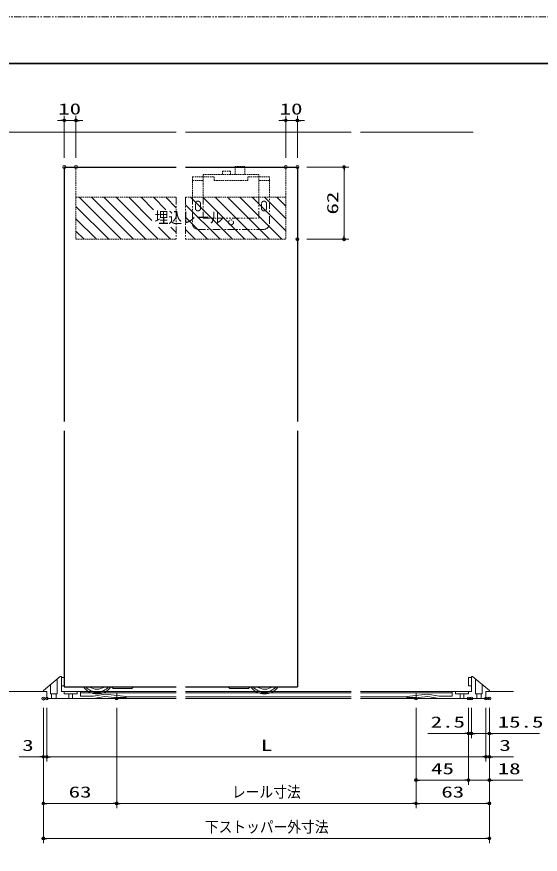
# Model space of a CAD drawing. Units: millimetres, scale not verified. Extents: x -1306 to 1306, y -607 to 607.
# Drawn here: x -692 to -243, y -125 to 594 of the extents above; entities that cross this region are included whole.
import ezdxf
from ezdxf.enums import TextEntityAlignment as Align

# ---------------------------------------------------------------- set-up
doc = ezdxf.new("R2010")
doc.units = ezdxf.units.MM
doc.header["$LTSCALE"] = 5
doc.header["$PDMODE"] = 32
doc.header["$PDSIZE"] = 2.5
doc.linetypes.add('USER1', pattern=[0.375, 0.25, -0.125])
doc.linetypes.add('USER2', pattern=[2.5, 1.25, -0.25, 0.25, -0.25, 0.25, -0.25])
for name, color, linetype, lineweight in [('0-1_線(黄)', 2, 'Continuous', 15), ('0-2_点線(水)', 4, 'USER1', 9), ('0-3_ハッチング', 6, 'Continuous', 9), ('0-4_線(白)', 7, 'Continuous', 30), ('0-5_線(水)', 4, 'Continuous', 9), ('0-6_寸法線', 3, 'Continuous', 13), ('0-7_0', 3, 'Continuous', 25), ('0-8_DEFPOINTS', 7, 'Continuous', 5), ('0-9_陰線', 1, 'USER2', 9), ('0-B_点線(青)', 4, 'USER1', 9), ('0-F_図面枠', 7, 'Continuous', 35)]:
    doc.layers.add(name, color=color, linetype=linetype, lineweight=lineweight)
doc.styles.add('ＭＳ ゴシック', font='')
doc.styles.get('ＭＳ ゴシック').set_extended_font_data('MS Gothic')

# ---------------------------------------------------------------- blocks, each defined once
blk = doc.blocks.new('_DOT')
at = {"layer": '0-7_0'}
blk.add_line((-2.5, 0), (-5, 0), dxfattribs=at)
for points in [[(0, 0), (-2.5, 0), (-2.48, 0.313)], [(0, 0), (-2.48, -0.313), (-2.5, 0)], [(0, 0), (-2.48, 0.313), (-2.421, 0.622)], [(0, 0), (-2.421, -0.622), (-2.48, -0.313)], [(0, 0), (-2.421, 0.622), (-2.324, 0.92)], [(0, 0), (-2.324, -0.92), (-2.421, -0.622)], [(0, 0), (-2.324, 0.92), (-2.191, 1.204)], [(0, 0), (-2.191, -1.204), (-2.324, -0.92)], [(0, 0), (-2.191, 1.204), (-2.023, 1.469)], [(0, 0), (-2.023, -1.469), (-2.191, -1.204)], [(0, 0), (-2.023, 1.469), (-1.822, 1.711)], [(0, 0), (-1.822, -1.711), (-2.023, -1.469)], [(0, 0), (-1.822, 1.711), (-1.594, 1.926)], [(0, 0), (-1.594, -1.926), (-1.822, -1.711)], [(0, 0), (-1.594, 1.926), (-1.34, 2.111)], [(0, 0), (-1.34, -2.111), (-1.594, -1.926)], [(0, 0), (-1.34, 2.111), (-1.064, 2.262)], [(0, 0), (-1.064, -2.262), (-1.34, -2.111)], [(0, 0), (-1.064, 2.262), (-0.773, 2.378)], [(0, 0), (-0.773, -2.378), (-1.064, -2.262)], [(0, 0), (-0.773, 2.378), (-0.468, 2.456)], [(0, 0), (-0.468, -2.456), (-0.773, -2.378)], [(0, 0), (-0.468, 2.456), (-0.157, 2.495)], [(0, 0), (-0.157, -2.495), (-0.468, -2.456)], [(0, 0), (-0.157, 2.495), (0.157, 2.495)], [(0, 0), (0.157, -2.495), (-0.157, -2.495)], [(0, 0), (0.157, 2.495), (0.468, 2.456)], [(0, 0), (0.468, 2.456), (0.773, 2.378)], [(0, 0), (0.773, 2.378), (1.064, 2.262)], [(0, 0), (1.064, 2.262), (1.34, 2.111)], [(0, 0), (1.34, 2.111), (1.594, 1.926)], [(0, 0), (1.594, 1.926), (1.822, 1.711)], [(0, 0), (1.822, 1.711), (2.023, 1.469)], [(0, 0), (2.023, 1.469), (2.191, 1.204)], [(0, 0), (2.191, 1.204), (2.324, 0.92)], [(0, 0), (2.324, 0.92), (2.421, 0.622)], [(0, 0), (2.421, 0.622), (2.48, 0.313)], [(0, 0), (2.48, 0.313), (2.5, 0)], [(0, 0), (0.468, -2.456), (0.157, -2.495)], [(0, 0), (0.773, -2.378), (0.468, -2.456)], [(0, 0), (1.064, -2.262), (0.773, -2.378)], [(0, 0), (1.34, -2.111), (1.064, -2.262)], [(0, 0), (1.594, -1.926), (1.34, -2.111)], [(0, 0), (1.822, -1.711), (1.594, -1.926)], [(0, 0), (2.023, -1.469), (1.822, -1.711)], [(0, 0), (2.191, -1.204), (2.023, -1.469)], [(0, 0), (2.324, -0.92), (2.191, -1.204)], [(0, 0), (2.421, -0.622), (2.324, -0.92)], [(0, 0), (2.48, -0.313), (2.421, -0.622)], [(0, 0), (2.5, 0), (2.48, -0.313)]]:
    blk.add_solid(points, dxfattribs=at)

msp = doc.modelspace()

# ---------------------------------------------------------------- linework, layer by layer
at = {"layer": '0-1_線(黄)'}
for p, q in [((-1235.181, 495.092), (-555.218, 495.092)), ((-547.218, 495.092), (-405.218, 495.092)), ((-397.218, 495.092), (-300.409, 495.092)), ((-749.267, 15.092), (-669.217, 15.092)), ((-286.469, 15.092), (-265.941, 15.092))]:
    msp.add_line(p, q, dxfattribs=at)
at = {"layer": '0-2_点線(水)'}
for p, q in [((-641.217, 465.092), (-641.217, 403.092)), ((-508.519, 461.592), (-508.519, 458.592)), ((-504.719, 465.592), (-504.719, 458.592)), ((-461.219, 465.092), (-461.219, 403.092)), ((-541.219, 456.592), (-522.719, 456.592)), ((-541.219, 456.592), (-541.219, 439.092)), ((-541.219, 453.592), (-532.219, 453.592)), ((-532.219, 458.592), (-484.219, 458.592)), ((-532.219, 458.592), (-532.219, 439.092)), ((-522.719, 453.592), (-522.719, 456.592)), ((-522.719, 453.592), (-493.719, 453.592)), ((-475.219, 456.592), (-493.719, 456.592)), ((-493.719, 453.592), (-493.719, 456.592)), ((-484.219, 439.092), (-484.219, 458.592)), ((-475.219, 453.592), (-484.219, 453.592)), ((-475.219, 439.092), (-475.219, 456.592)), ((-641.217, 439.092), (-555.218, 439.092)), ((-547.218, 439.092), (-461.219, 439.092)), ((-641.217, 403.092), (-555.218, 403.092)), ((-547.218, 403.092), (-461.219, 403.092))]:
    msp.add_line(p, q, dxfattribs=at)
for points in [[(-508.519, 461.592), (-515.519, 461.592), (-515.519, 458.592)], [(-504.719, 465.592), (-496.219, 465.592), (-496.219, 458.592)]]:
    msp.add_lwpolyline(points, dxfattribs=at)
at = {"layer": '0-3_ハッチング'}
for p, q in [((-602.423, 403.092), (-638.423, 439.092)), ((-591.817, 403.092), (-627.817, 439.092)), ((-581.21, 403.092), (-617.21, 439.092)), ((-570.603, 403.092), (-606.603, 439.092)), ((-576.221, 419.316), (-595.997, 439.092)), ((-574.706, 428.407), (-585.39, 439.092)), ((-564.099, 428.407), (-574.784, 439.092)), ((-555.218, 430.133), (-564.177, 439.092)), ((-507.041, 403.092), (-543.041, 439.092)), ((-496.434, 403.092), (-532.434, 439.092)), ((-485.828, 403.092), (-521.828, 439.092)), ((-475.221, 403.092), (-511.221, 439.092)), ((-464.615, 403.092), (-500.615, 439.092)), ((-461.219, 410.303), (-490.008, 439.092)), ((-461.219, 420.909), (-479.401, 439.092)), ((-461.219, 431.516), (-468.795, 439.092)), ((-613.03, 403.092), (-641.217, 431.279)), ((-517.648, 403.092), (-547.218, 432.662)), ((-623.636, 403.092), (-641.217, 420.672)), ((-528.254, 403.092), (-547.218, 422.055)), ((-634.243, 403.092), (-641.217, 410.065)), ((-559.997, 403.092), (-570.313, 413.407)), ((-555.218, 408.919), (-559.706, 413.407)), ((-538.861, 403.092), (-547.218, 411.449))]:
    msp.add_line(p, q, dxfattribs=at)
at = {"layer": '0-4_線(白)'}
for p, q in [((-651.217, 465.092), (-651.217, 378.233)), ((-651.217, 465.092), (-555.218, 465.092)), ((-651.217, 465.092), (-651.217, 246.777)), ((-547.218, 465.092), (-451.219, 465.092)), ((-451.219, 465.092), (-451.219, 246.777)), ((-651.217, 370.233), (-651.217, 246.777)), ((-651.217, 238.777), (-651.217, 87.275)), ((-651.217, 238.777), (-651.217, 19.092)), ((-451.219, 238.777), (-451.219, 19.092)), ((-651.217, 79.275), (-651.217, 19.092)), ((-651.217, 19.092), (-555.218, 19.092)), ((-547.218, 19.092), (-451.219, 19.092))]:
    msp.add_line(p, q, dxfattribs=at)
at = {"layer": '0-5_線(水)'}
for p, q in [((-657.317, 13.092), (-657.317, 25.94)), ((-653.717, 15.092), (-653.717, 28.092)), ((-653.717, 27.092), (-651.217, 27.092)), ((-651.217, 20.092), (-651.217, 27.092)), ((-301.969, 27.092), (-304.469, 27.092)), ((-304.469, 27.092), (-304.469, 20.092)), ((-301.969, 15.092), (-301.969, 28.092)), ((-298.369, 13.092), (-298.369, 25.94)), ((-669.217, 15.092), (-669.217, 16.092)), ((-669.217, 15.092), (-666.217, 15.092)), ((-666.217, 9.092), (-666.217, 15.092)), ((-666.217, 9.092), (-666.217, 15.092)), ((-663.117, 13.092), (-663.117, 21.14)), ((-653.717, 20.092), (-651.217, 20.092)), ((-653.717, 15.092), (-555.218, 15.092)), ((-651.217, 13.092), (-651.217, 15.092)), ((-640.217, 13.092), (-640.217, 15.092)), ((-637.217, 11.092), (-637.217, 15.092)), ((-593.217, 17.592), (-608.933, 17.592)), ((-547.218, 15.092), (-405.218, 15.092)), ((-509.219, 17.592), (-493.503, 17.592)), ((-397.218, 15.092), (-301.969, 15.092)), ((-318.469, 11.092), (-318.469, 15.092)), ((-315.469, 13.092), (-315.469, 15.092)), ((-301.969, 20.092), (-304.469, 20.092)), ((-304.469, 13.092), (-304.469, 15.092)), ((-292.569, 13.092), (-292.569, 21.14)), ((-289.469, 15.092), (-286.469, 15.092)), ((-289.469, 9.092), (-289.469, 15.092)), ((-286.469, 15.092), (-286.469, 16.092)), ((-666.217, 9.092), (-555.218, 9.092)), ((-663.117, 13.092), (-657.317, 13.092)), ((-662.117, 9.092), (-662.117, 13.092)), ((-658.317, 9.092), (-658.317, 13.092)), ((-651.217, 13.092), (-640.217, 13.092)), ((-647.217, 9.092), (-647.217, 13.092)), ((-644.217, 9.092), (-644.217, 13.092)), ((-637.217, 14.092), (-555.218, 14.092)), ((-637.217, 11.092), (-626.086, 11.092)), ((-626.086, 11.092), (-616.136, 12.888)), ((-626.086, 9.092), (-616.5, 10.689)), ((-616.5, 10.689), (-608.217, 10.092)), ((-616.136, 12.888), (-598.217, 10.908)), ((-608.217, 9.092), (-608.217, 10.092)), ((-606.217, 9.092), (-606.217, 14.092)), ((-598.217, 10.592), (-555.218, 10.592)), ((-547.218, 14.092), (-405.218, 14.092)), ((-547.218, 10.592), (-405.218, 10.592)), ((-547.218, 9.092), (-405.218, 9.092)), ((-397.218, 14.092), (-318.469, 14.092)), ((-397.218, 10.592), (-357.469, 10.592)), ((-397.218, 9.092), (-289.469, 9.092)), ((-339.55, 12.888), (-357.469, 10.908)), ((-349.469, 9.092), (-349.469, 14.092)), ((-339.187, 10.689), (-347.469, 10.092)), ((-347.469, 9.092), (-347.469, 10.092)), ((-329.6, 11.092), (-339.55, 12.888)), ((-329.6, 9.092), (-339.187, 10.689)), ((-318.469, 11.092), (-329.6, 11.092)), ((-304.469, 13.092), (-315.469, 13.092)), ((-311.469, 9.092), (-311.469, 13.092)), ((-308.469, 9.092), (-308.469, 13.092)), ((-292.569, 13.092), (-298.369, 13.092)), ((-297.369, 9.092), (-297.369, 13.092)), ((-293.569, 9.092), (-293.569, 13.092))]:
    msp.add_line(p, q, dxfattribs=at)
for points in [[(-669.217, 16.092), (-654.717, 28.092), (-653.717, 28.092)], [(-286.469, 16.092), (-300.969, 28.092), (-301.969, 28.092)], [(-606.217, 10.092), (-598.217, 10.055), (-598.217, 10.908)], [(-349.469, 10.092), (-357.469, 10.055), (-357.469, 10.908)]]:
    msp.add_lwpolyline(points, dxfattribs=at)
for centre, radius, start, end in [((-623.017, 27.592), 14.5, 215.8883, 270), ((-623.017, 27.592), 13, 220.83222, 319.16778), ((-623.217, 27.592), 10.5, 234.04943, 305.95057), ((-623.017, 27.592), 14.5, 270, 324.1117), ((-479.419, 27.592), 14.5, 215.8883, 270), ((-479.419, 27.592), 13, 220.83222, 319.16778), ((-479.219, 27.592), 10.5, 234.04943, 305.95057), ((-479.419, 27.592), 14.5, 270, 324.1117)]:
    msp.add_arc(centre, radius, start, end, dxfattribs=at)
at = {"layer": '0-6_寸法線'}
for p, q in [((-654.217, 505.092), (-657.217, 505.092)), ((-651.217, 473.092), (-651.217, 509.092)), ((-651.217, 505.092), (-641.217, 505.092)), ((-641.217, 473.092), (-641.217, 509.092)), ((-638.217, 505.092), (-635.217, 505.092)), ((-464.219, 505.092), (-467.219, 505.092)), ((-461.219, 473.092), (-461.219, 509.092)), ((-461.219, 505.092), (-451.219, 505.092)), ((-451.219, 473.092), (-451.219, 509.092)), ((-448.219, 505.092), (-445.219, 505.092)), ((-443.219, 465.092), (-407.219, 465.092)), ((-411.219, 462.092), (-411.219, 406.092)), ((-443.219, 403.092), (-407.219, 403.092)), ((-669.217, 1.029), (-669.217, -44.908)), ((-669.217, 1.029), (-669.217, -84.908)), ((-669.217, 1.029), (-669.217, -114.908)), ((-666.217, 1.092), (-666.217, -44.908)), ((-666.217, 1.092), (-666.217, -44.908)), ((-606.217, 1.092), (-606.217, -84.908)), ((-606.217, 1.092), (-606.217, -84.908)), ((-349.469, 1.092), (-349.469, -84.908)), ((-349.469, 1.092), (-349.469, -64.908)), ((-349.469, 1.092), (-349.469, -84.908)), ((-304.469, 1.092), (-304.469, -24.908)), ((-304.469, 1.092), (-304.469, -64.908)), ((-304.469, 1.092), (-304.469, -64.908)), ((-301.969, 1.092), (-301.969, -24.908)), ((-301.969, 1.092), (-301.969, -24.908)), ((-289.469, 1.092), (-289.469, -44.908)), ((-289.469, 1.092), (-289.469, -44.908)), ((-286.469, 1.123), (-286.469, -44.908)), ((-286.469, 1.123), (-286.469, -114.908)), ((-286.469, 1.123), (-286.469, -24.908)), ((-286.469, 1.123), (-286.469, -64.908)), ((-286.469, 1.123), (-286.469, -84.908)), ((-307.469, -20.908), (-339.422, -20.908)), ((-304.969, -20.908), (-307.969, -20.908)), ((-301.969, -20.908), (-304.469, -20.908)), ((-301.969, -20.908), (-286.469, -20.908)), ((-298.969, -20.908), (-295.969, -20.908)), ((-283.469, -20.908), (-243.422, -20.908)), ((-672.217, -40.908), (-689.884, -40.908)), ((-666.217, -40.908), (-669.217, -40.908)), ((-663.217, -40.908), (-292.469, -40.908)), ((-663.217, -40.908), (-660.217, -40.908)), ((-292.469, -40.908), (-295.469, -40.908)), ((-289.469, -40.908), (-286.469, -40.908)), ((-283.469, -40.908), (-265.803, -40.908)), ((-307.469, -60.908), (-346.469, -60.908)), ((-307.469, -60.908), (-310.469, -60.908)), ((-304.469, -60.908), (-286.469, -60.908)), ((-283.469, -60.908), (-257.707, -60.908)), ((-666.217, -80.908), (-609.217, -80.908)), ((-352.469, -80.908), (-603.217, -80.908)), ((-346.469, -80.908), (-289.469, -80.908)), ((-289.469, -110.908), (-666.217, -110.908))]:
    msp.add_line(p, q, dxfattribs=at)
at = {"layer": '0-8_DEFPOINTS'}
for p in [(-641.217, 505.092), (-451.219, 505.092), (-651.217, 465.092), (-641.217, 465.092), (-461.219, 465.092), (-451.219, 465.092), (-451.219, 465.092), (-451.219, 403.092), (-411.219, 403.092), (-669.217, 9.029), (-669.217, 9.029), (-666.217, 9.092), (-666.217, 9.092), (-606.217, 9.092), (-606.217, 9.092), (-349.469, 9.092), (-304.469, 9.092), (-301.969, 9.092), (-289.469, 9.092), (-286.469, 9.123), (-301.969, -20.908), (-286.469, -20.908), (-666.217, -40.908), (-289.469, -40.908), (-349.469, -60.908), (-286.469, -60.908), (-606.217, -80.908), (-606.217, -80.908), (-286.469, -80.908), (-669.217, -110.908)]:
    msp.add_point(p, dxfattribs=at)
at = {"layer": '0-9_陰線', "color": 4}
msp.add_line((387.036, 594), (-1292.964, 594), dxfattribs=at)
at = {"layer": '0-9_陰線'}
for p, q in [((-555.218, 439.092), (-555.218, 403.092)), ((-547.218, 439.092), (-547.218, 403.092)), ((-541.219, 439.092), (-541.219, 416.592)), ((-475.219, 416.592), (-475.219, 439.092)), ((-538.719, 433.592), (-538.719, 429.592)), ((-534.419, 433.592), (-534.419, 429.592)), ((-482.019, 433.592), (-482.019, 429.592)), ((-477.719, 433.592), (-477.719, 429.592)), ((-536.219, 411.592), (-480.219, 411.592))]:
    msp.add_line(p, q, dxfattribs=at)
msp.add_lwpolyline([(-532.219, 439.092), (-532.219, 421.092), (-484.219, 421.092), (-484.219, 439.092)], dxfattribs=at)
msp.add_circle((-508.219, 417.592), 2.15, dxfattribs=at)
for centre, radius, start, end in [((-536.569, 433.592), 2.15, 0, 180), ((-479.869, 433.592), 2.15, 0, 180), ((-536.569, 429.592), 2.15, 180, 0), ((-479.869, 429.592), 2.15, 180, 0), ((-536.219, 416.592), 5, 180, 270), ((-480.219, 416.592), 5, 270, 0)]:
    msp.add_arc(centre, radius, start, end, dxfattribs=at)
at = {"layer": '0-B_点線(青)'}
for p, q in [((-593.217, 17.592), (-592.217, 18.592)), ((-592.217, 19.092), (-592.217, 18.592)), ((-510.219, 19.092), (-510.219, 18.592)), ((-509.219, 17.592), (-510.219, 18.592))]:
    msp.add_line(p, q, dxfattribs=at)
for points in [[(-608.933, 17.592), (-609.217, 17.592), (-610.717, 19.092)], [(-493.503, 17.592), (-493.219, 17.592), (-491.719, 19.092)]]:
    msp.add_lwpolyline(points, dxfattribs=at)
at = {"layer": '0-F_図面枠'}
msp.add_lwpolyline([(-1252.964, -554), (347.036, -554), (347.036, 554), (-1252.964, 554)], close=True, dxfattribs=at)

# ---------------------------------------------------------------- block references
at = {"layer": '0-6_寸法線', "xscale": 0.6, "yscale": 0.6}
for p in [(-651.217, 505.092), (-461.219, 505.092), (-304.469, -20.908), (-301.969, -20.908), (-669.217, -40.908), (-289.469, -40.908), (-289.469, -40.908), (-304.469, -60.908), (-304.469, -60.908), (-606.217, -80.908), (-349.469, -80.908), (-286.469, -80.908), (-286.469, -110.908)]:
    msp.add_blockref('_DOT', p, dxfattribs=at)
for p, rotation in [((-641.217, 505.092), 180), ((-451.219, 505.092), 180), ((-411.219, 465.092), 90), ((-411.219, 403.092), 270), ((-301.969, -20.908), 180), ((-286.469, -20.908), 180), ((-666.217, -40.908), 180), ((-666.217, -40.908), 180), ((-286.469, -40.908), 180), ((-349.469, -60.908), 180), ((-286.469, -60.908), 180), ((-669.217, -80.908), 180), ((-606.217, -80.908), 180), ((-349.469, -80.908), 180), ((-669.217, -110.908), 180)]:
    msp.add_blockref('_DOT', p, dxfattribs=dict(at, rotation=rotation))

# ---------------------------------------------------------------- texts
at = {"layer": '0-6_寸法線', "style": 'ＭＳ ゴシック'}
for s, width, p in [('10', 1.5, (-656.455, 507.241)), ('10', 1.5, (-466.457, 507.241)), ('埋込レール', 0.9, (-573.721, 414.057)), ('2.5', 1.5, (-336.85, -18.759)), ('15.5', 1.5, (-279.327, -18.759)), ('3', 1.5, (-687.312, -38.759)), ('L', 1.5, (-482.605, -38.759)), ('3', 1.5, (-277.898, -38.759)), ('45', 1.5, (-336.493, -58.759)), ('18', 1.5, (-279.327, -58.759)), ('63', 1.5, (-647.479, -78.759)), ('レール寸法', 0.9, (-507.366, -78.759)), ('63', 1.5, (-327.731, -78.759)), ('下ストッパー外寸法', 0.9, (-530.616, -108.759))]:
    msp.add_text(s, height=9.604, dxfattribs=dict(at, width=width)).set_placement(p, align=Align.BOTTOM_LEFT)
at = {"layer": '0-6_寸法線', "style": 'ＭＳ ゴシック', "width": 1.5}
msp.add_text('62', height=9.604, rotation=90, dxfattribs=at).set_placement((-413.369, 424.33), align=Align.BOTTOM_LEFT)

doc.saveas('drawing.dxf')
